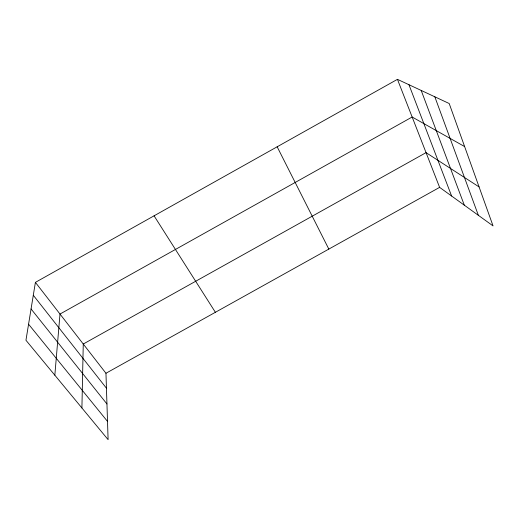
<?xml version="1.0" encoding="UTF-8"?>
<svg xmlns="http://www.w3.org/2000/svg" width="519" height="519" viewBox="0 0 519 519"><rect width="100%" height="100%" fill="white"/><g stroke="black" fill="none" stroke-linecap="round" stroke-linejoin="round"><path stroke-width="0.78" d="M81.911 407.973L83.261 344.026L426.054 152.638L479.082 186.924M54.832 375.205L59.996 314.053L412.151 117.015L464.628 146.579M35.402 282.368L25.95 340.256L108.101 439.658L105.96 373.258L35.402 282.368L397.45 79.342L449.201 103.521L493.05 225.908L439.612 187.365L397.45 79.342M105.96 373.258L439.612 187.365M28.571 324.206L107.517 421.422M31.062 308.954L106.953 403.97M33.294 295.253L106.44 388.193M154.072 215.82L215.385 312.295M277.165 146.793L328.825 249.088M408.953 84.714L451.614 196.02M421.188 90.436L464.31 205.18M434.831 96.813L478.362 215.314"/></g></svg>
